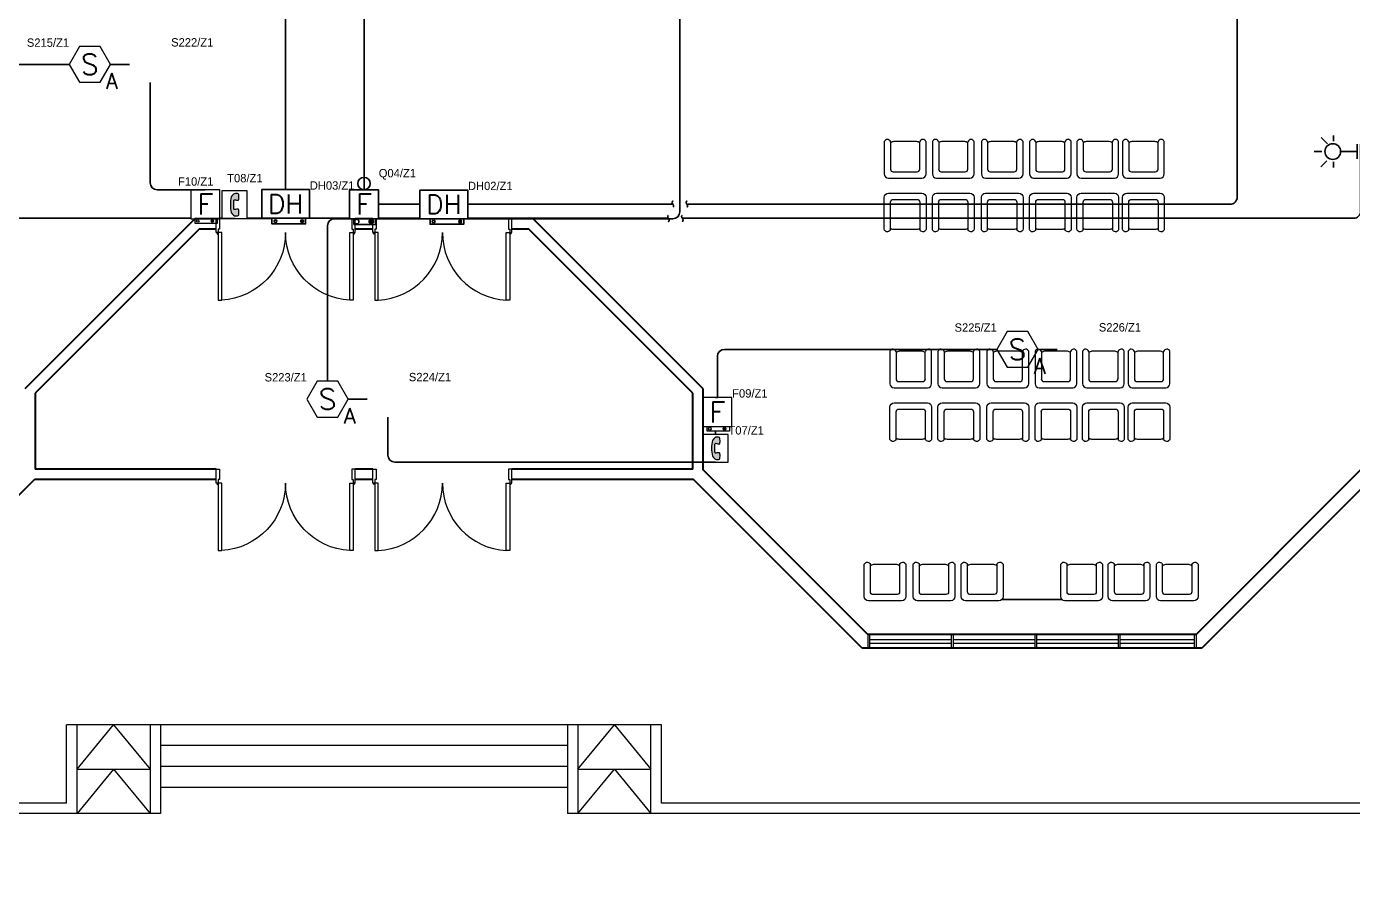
# Model space of a CAD drawing. Extents: x -59 to 582, y -1177 to 100.
# Drawn here: x 208.56 to 227.62, y -689.45 to -677.02 of the extents above; entities that cross this region are included whole.
import ezdxf
from ezdxf.enums import TextEntityAlignment as Align

# ---------------------------------------------------------------- set-up
doc = ezdxf.new("R2010")
doc.units = 0
doc.header["$LTSCALE"] = 0.15
doc.linetypes.add('HIDDEN', pattern=[0.375, 0.25, -0.125])
doc.layers.get('0').update_dxf_attribs({"color": 252})
for name, color, linetype in [('0 ARCH', 252, 'Continuous'), ('0 fire alarm', 252, 'Continuous'), ('0 sockets', 252, 'Continuous'), ('AUTOINCR', 7, 'Continuous'), ('C1', 252, 'Continuous'), ('FIRE_LOOP', 7, 'Continuous'), ('WIRING', 4, 'Continuous')]:
    doc.layers.add(name, color=color, linetype=linetype)
for name, color, linetype, lineweight in [('anal', 252, 'Continuous', 20), ('DOOR', 252, 'Continuous', 20), ('FUR', 252, 'Continuous', 9), ('T-FIRE-B', 4, 'Continuous', 0), ('T-TEXT', 2, 'Continuous', 0), ('wall', 252, 'Continuous', 30)]:
    doc.layers.add(name, color=color, linetype=linetype, lineweight=lineweight)
doc.styles.add('ROMAND', font='ROMAND.SHX')
doc.styles.add('ROMANS', font='ROMANS.shx', dxfattribs={"width": 0.8})
doc.styles.add('TEXT-NFP', font='simplex.shx')
pattern_1 = [(0, (0, 0), (0, 6.985), [5.08, -1.905]), (90, (0, 0), (-6.985, 4e-16), [5.08, -1.905])]

# ---------------------------------------------------------------- blocks, each defined once
blk = doc.blocks.new('WQ')
h = blk.add_hatch(color=6)
h.dxf.hatch_style = 1
h.paths.add_polyline_path([(-126.091, 5), (-126.091, -169.521), (126.091, -169.521), (126.091, 5)])
h.paths.add_polyline_path([(121.091, 0), (121.091, -164.521), (-121.091, -164.521), (-121.091, 0)], flags=16)
at = {"layer": '0 sockets', "color": 3, "style": 'ROMAND'}
blk.add_attdef('ACCESS_CONTROL', (-48.663, 7.622), '', height=7.973, dxfattribs=at)
blk = doc.blocks.new('D200')
at = {"layer": 'DOOR'}
for points in [[(0.03, 0.2), (0.03, 1.17), (0.08, 1.17), (0.08, 0.2)], [(1.97, 0.2), (1.97, 1.17), (1.92, 1.17), (1.92, 0.2)], [(0.03, 0.2), (0, 0.2), (0, 0), (0.05, 0), (0.05, 0.15), (0.03, 0.15)], [(1.97, 0.2), (2, 0.2), (2, 0), (1.95, 0), (1.95, 0.15), (1.97, 0.15)]]:
    blk.add_lwpolyline(points, close=True, dxfattribs=at)
for centre in [(0.02, 0.21), (1.98, 0.21)]:
    blk.add_circle(centre, 0.01, dxfattribs=at)
for centre, start, end in [((0.027, 0.2), 0, 87.0492), ((1.97, 0.2), 92.9508, 180)]:
    blk.add_arc(centre, 0.971, start, end, dxfattribs=at)
blk = doc.blocks.new('ARCH')
at = {"layer": 'anal'}
for p, q in [((39.041, 329.5), (39.041, 329.3)), ((39.066, 329.5), (39.066, 329.3)), ((39.066, 329.425), (40.237, 329.425)), ((39.066, 329.425), (40.237, 329.425)), ((39.066, 329.375), (40.237, 329.375)), ((39.066, 329.375), (40.237, 329.375)), ((40.241, 329.5), (40.241, 329.3)), ((40.266, 329.5), (40.266, 329.3)), ((40.266, 329.425), (41.437, 329.425)), ((40.266, 329.425), (41.437, 329.425)), ((40.266, 329.375), (41.437, 329.375)), ((40.266, 329.375), (41.437, 329.375)), ((41.441, 329.5), (41.441, 329.3)), ((41.466, 329.5), (41.466, 329.3)), ((41.466, 329.425), (42.637, 329.425)), ((41.466, 329.425), (42.637, 329.425)), ((41.466, 329.375), (42.637, 329.375)), ((41.466, 329.375), (42.637, 329.375)), ((42.641, 329.5), (42.641, 329.3)), ((42.666, 329.5), (42.666, 329.3)), ((42.666, 329.425), (43.734, 329.425)), ((42.666, 329.375), (43.734, 329.375)), ((43.734, 329.5), (43.734, 329.3)), ((43.759, 329.5), (43.759, 329.3)), ((36.075, 328.2), (27.525, 328.2)), ((27.525, 327.075), (27.525, 328.2)), ((27.675, 327.562), (28.2, 328.2)), ((27.675, 326.925), (27.675, 328.2)), ((28.2, 328.2), (28.725, 327.562)), ((28.725, 328.2), (28.725, 326.925)), ((28.875, 328.2), (28.875, 326.925)), ((34.725, 328.2), (34.725, 326.925)), ((34.875, 327.562), (35.4, 328.2)), ((34.875, 328.2), (34.875, 326.925)), ((35.4, 328.2), (35.925, 327.562)), ((35.925, 326.925), (35.925, 328.2)), ((36.075, 327.075), (36.075, 328.2)), ((34.725, 327.9), (28.875, 327.9)), ((27.675, 327.562), (28.725, 327.562)), ((28.2, 327.562), (27.675, 326.925)), ((28.2, 327.562), (28.725, 326.925)), ((34.725, 327.6), (28.875, 327.6)), ((34.875, 326.925), (35.4, 327.562)), ((34.875, 327.562), (35.925, 327.562)), ((35.4, 327.562), (35.925, 326.925)), ((34.725, 327.3), (28.875, 327.3)), ((27.525, 327.075), (5.475, 327.075)), ((58.125, 327.075), (36.075, 327.075)), ((28.875, 326.925), (5.325, 326.925)), ((28.725, 326.925), (27.675, 326.925)), ((28.875, 326.925), (28.725, 326.925)), ((58.275, 326.925), (34.725, 326.925)), ((34.875, 326.925), (34.725, 326.925)), ((35.925, 326.925), (34.875, 326.925))]:
    blk.add_line(p, q, dxfattribs=at)
at = {"layer": 'C1'}
blk.add_line((41.833, 330), (40.967, 330), dxfattribs=at)
at = {"layer": 'FUR'}
for p, q in [((39.278, 336.584), (39.278, 336.119)), ((39.368, 336.582), (39.368, 336.187)), ((39.743, 336.584), (39.413, 336.584)), ((39.788, 336.187), (39.788, 336.582)), ((39.878, 336.119), (39.878, 336.584)), ((39.97, 336.584), (39.97, 336.119)), ((40.06, 336.582), (40.06, 336.187)), ((40.435, 336.584), (40.105, 336.584)), ((40.48, 336.187), (40.48, 336.582)), ((40.57, 336.119), (40.57, 336.584)), ((40.674, 336.584), (40.674, 336.119)), ((40.764, 336.582), (40.764, 336.187)), ((41.139, 336.584), (40.809, 336.584)), ((41.184, 336.187), (41.184, 336.582)), ((41.274, 336.119), (41.274, 336.584)), ((41.365, 336.584), (41.365, 336.119)), ((41.455, 336.582), (41.455, 336.187)), ((41.83, 336.584), (41.5, 336.584)), ((41.875, 336.187), (41.875, 336.582)), ((41.965, 336.119), (41.965, 336.584)), ((42.047, 336.584), (42.047, 336.119)), ((42.137, 336.582), (42.137, 336.187)), ((42.512, 336.584), (42.182, 336.584)), ((42.557, 336.187), (42.557, 336.582)), ((42.647, 336.119), (42.647, 336.584)), ((42.703, 336.584), (42.703, 336.119)), ((42.793, 336.582), (42.793, 336.187)), ((43.168, 336.584), (42.838, 336.584)), ((43.213, 336.187), (43.213, 336.582)), ((43.303, 336.119), (43.303, 336.584)), ((39.338, 336.059), (39.818, 336.059)), ((39.405, 336.149), (39.75, 336.149)), ((40.03, 336.059), (40.51, 336.059)), ((40.097, 336.149), (40.442, 336.149)), ((40.734, 336.059), (41.214, 336.059)), ((40.801, 336.149), (41.146, 336.149)), ((41.425, 336.059), (41.905, 336.059)), ((41.493, 336.149), (41.838, 336.149)), ((42.107, 336.059), (42.587, 336.059)), ((42.174, 336.149), (42.519, 336.149)), ((42.763, 336.059), (43.243, 336.059)), ((42.83, 336.149), (43.175, 336.149)), ((39.338, 335.843), (39.818, 335.843)), ((40.03, 335.843), (40.51, 335.843)), ((40.734, 335.843), (41.214, 335.843)), ((41.425, 335.843), (41.905, 335.843)), ((42.107, 335.843), (42.587, 335.843)), ((42.763, 335.843), (43.243, 335.843)), ((39.278, 335.318), (39.278, 335.783)), ((39.368, 335.32), (39.368, 335.715)), ((39.405, 335.753), (39.75, 335.753)), ((39.788, 335.715), (39.788, 335.32)), ((39.878, 335.783), (39.878, 335.318)), ((39.97, 335.318), (39.97, 335.783)), ((40.06, 335.32), (40.06, 335.715)), ((40.097, 335.753), (40.442, 335.753)), ((40.48, 335.715), (40.48, 335.32)), ((40.57, 335.783), (40.57, 335.318)), ((40.674, 335.318), (40.674, 335.783)), ((40.764, 335.32), (40.764, 335.715)), ((40.801, 335.753), (41.146, 335.753)), ((41.184, 335.715), (41.184, 335.32)), ((41.274, 335.783), (41.274, 335.318)), ((41.365, 335.318), (41.365, 335.783)), ((41.455, 335.32), (41.455, 335.715)), ((41.493, 335.753), (41.838, 335.753)), ((41.875, 335.715), (41.875, 335.32)), ((41.965, 335.783), (41.965, 335.318)), ((42.047, 335.318), (42.047, 335.783)), ((42.137, 335.32), (42.137, 335.715)), ((42.174, 335.753), (42.519, 335.753)), ((42.557, 335.715), (42.557, 335.32)), ((42.647, 335.783), (42.647, 335.318)), ((42.703, 335.318), (42.703, 335.783)), ((42.793, 335.32), (42.793, 335.715)), ((42.83, 335.753), (43.175, 335.753)), ((43.213, 335.715), (43.213, 335.32)), ((43.303, 335.783), (43.303, 335.318)), ((39.743, 335.318), (39.413, 335.318)), ((40.435, 335.318), (40.105, 335.318)), ((41.139, 335.318), (40.809, 335.318)), ((41.83, 335.318), (41.5, 335.318)), ((42.512, 335.318), (42.182, 335.318)), ((43.168, 335.318), (42.838, 335.318)), ((39.358, 333.569), (39.358, 333.104)), ((39.448, 333.567), (39.448, 333.172)), ((39.823, 333.569), (39.493, 333.569)), ((39.868, 333.172), (39.868, 333.567)), ((39.958, 333.104), (39.958, 333.569)), ((40.05, 333.569), (40.05, 333.104)), ((40.14, 333.567), (40.14, 333.172)), ((40.515, 333.569), (40.185, 333.569)), ((40.56, 333.172), (40.56, 333.567)), ((40.65, 333.104), (40.65, 333.569)), ((40.754, 333.569), (40.754, 333.104)), ((40.844, 333.567), (40.844, 333.172)), ((41.219, 333.569), (40.889, 333.569)), ((41.264, 333.172), (41.264, 333.567)), ((41.354, 333.104), (41.354, 333.569)), ((41.446, 333.569), (41.446, 333.104)), ((41.536, 333.567), (41.536, 333.172)), ((41.911, 333.569), (41.581, 333.569)), ((41.956, 333.172), (41.956, 333.567)), ((42.046, 333.104), (42.046, 333.569)), ((42.128, 333.569), (42.128, 333.104)), ((42.218, 333.567), (42.218, 333.172)), ((42.593, 333.569), (42.263, 333.569)), ((42.638, 333.172), (42.638, 333.567)), ((42.728, 333.104), (42.728, 333.569)), ((42.783, 333.569), (42.783, 333.104)), ((42.873, 333.567), (42.873, 333.172)), ((43.248, 333.569), (42.918, 333.569)), ((43.293, 333.172), (43.293, 333.567)), ((43.383, 333.104), (43.383, 333.569)), ((39.418, 333.044), (39.898, 333.044)), ((39.486, 333.134), (39.831, 333.134)), ((40.11, 333.044), (40.59, 333.044)), ((40.178, 333.134), (40.523, 333.134)), ((40.814, 333.044), (41.294, 333.044)), ((40.882, 333.134), (41.227, 333.134)), ((41.506, 333.044), (41.986, 333.044)), ((41.573, 333.134), (41.918, 333.134)), ((42.188, 333.044), (42.668, 333.044)), ((42.255, 333.134), (42.6, 333.134)), ((42.843, 333.044), (43.323, 333.044)), ((42.911, 333.134), (43.256, 333.134)), ((39.358, 332.303), (39.358, 332.768)), ((39.418, 332.828), (39.898, 332.828)), ((39.958, 332.768), (39.958, 332.303)), ((40.05, 332.303), (40.05, 332.768)), ((40.11, 332.828), (40.59, 332.828)), ((40.65, 332.768), (40.65, 332.303)), ((40.754, 332.303), (40.754, 332.768)), ((40.814, 332.828), (41.294, 332.828)), ((41.354, 332.768), (41.354, 332.303)), ((41.446, 332.303), (41.446, 332.768)), ((41.506, 332.828), (41.986, 332.828)), ((42.046, 332.768), (42.046, 332.303)), ((42.128, 332.303), (42.128, 332.768)), ((42.188, 332.828), (42.668, 332.828)), ((42.728, 332.768), (42.728, 332.303)), ((42.783, 332.303), (42.783, 332.768)), ((42.843, 332.828), (43.323, 332.828)), ((43.383, 332.768), (43.383, 332.303)), ((39.448, 332.305), (39.448, 332.701)), ((39.486, 332.738), (39.831, 332.738)), ((39.868, 332.701), (39.868, 332.305)), ((40.14, 332.305), (40.14, 332.701)), ((40.178, 332.738), (40.523, 332.738)), ((40.56, 332.701), (40.56, 332.305)), ((40.844, 332.305), (40.844, 332.701)), ((40.882, 332.738), (41.227, 332.738)), ((41.264, 332.701), (41.264, 332.305)), ((41.536, 332.305), (41.536, 332.701)), ((41.573, 332.738), (41.918, 332.738)), ((41.956, 332.701), (41.956, 332.305)), ((42.218, 332.305), (42.218, 332.701)), ((42.255, 332.738), (42.6, 332.738)), ((42.638, 332.701), (42.638, 332.305)), ((42.873, 332.305), (42.873, 332.701)), ((42.911, 332.738), (43.256, 332.738)), ((43.293, 332.701), (43.293, 332.305)), ((39.823, 332.303), (39.493, 332.303)), ((40.515, 332.303), (40.185, 332.303)), ((41.219, 332.303), (40.889, 332.303)), ((41.911, 332.303), (41.581, 332.303)), ((42.593, 332.303), (42.263, 332.303)), ((43.248, 332.303), (42.918, 332.303)), ((38.989, 330.042), (38.989, 330.507)), ((39.079, 330.11), (39.079, 330.505)), ((39.124, 330.507), (39.454, 330.507)), ((39.499, 330.505), (39.499, 330.11)), ((39.589, 330.507), (39.589, 330.042)), ((39.693, 330.042), (39.693, 330.507)), ((39.783, 330.11), (39.783, 330.505)), ((39.828, 330.507), (40.158, 330.507)), ((40.203, 330.505), (40.203, 330.11)), ((40.293, 330.507), (40.293, 330.042)), ((40.385, 330.042), (40.385, 330.507)), ((40.475, 330.11), (40.475, 330.505)), ((40.52, 330.507), (40.85, 330.507)), ((40.895, 330.505), (40.895, 330.11)), ((40.985, 330.507), (40.985, 330.042)), ((41.815, 330.042), (41.815, 330.507)), ((41.905, 330.11), (41.905, 330.505)), ((41.95, 330.507), (42.28, 330.507)), ((42.325, 330.505), (42.325, 330.11)), ((42.415, 330.507), (42.415, 330.042)), ((42.497, 330.042), (42.497, 330.507)), ((42.587, 330.11), (42.587, 330.505)), ((42.632, 330.507), (42.962, 330.507)), ((43.007, 330.505), (43.007, 330.11)), ((43.097, 330.507), (43.097, 330.042)), ((43.189, 330.042), (43.189, 330.507)), ((43.279, 330.11), (43.279, 330.505)), ((43.324, 330.507), (43.654, 330.507)), ((43.699, 330.505), (43.699, 330.11)), ((43.789, 330.507), (43.789, 330.042)), ((39.529, 329.982), (39.049, 329.982)), ((39.461, 330.072), (39.116, 330.072)), ((40.233, 329.982), (39.753, 329.982)), ((40.165, 330.072), (39.82, 330.072)), ((40.925, 329.982), (40.445, 329.982)), ((40.857, 330.072), (40.512, 330.072)), ((42.355, 329.982), (41.875, 329.982)), ((42.288, 330.072), (41.943, 330.072)), ((43.037, 329.982), (42.557, 329.982)), ((42.97, 330.072), (42.625, 330.072)), ((43.729, 329.982), (43.249, 329.982)), ((43.661, 330.072), (43.316, 330.072))]:
    blk.add_line(p, q, dxfattribs=at)
for centre, major_axis, start_param, end_param in [((39.322, 336.567), (-0.0339, 0.0339), 4.256093, 6.69338), ((39.413, 336.524), (-0.0424, 0.0424), -0.785398, 0.062664), ((39.743, 336.524), (0.0424, 0.0424), 6.220521, 7.068583), ((39.833, 336.567), (0.0339, 0.0339), 5.87299, 8.310278), ((40.014, 336.567), (-0.0339, 0.0339), 4.256093, 6.69338), ((40.105, 336.524), (-0.0424, 0.0424), -0.785398, 0.062664), ((40.435, 336.524), (0.0424, 0.0424), 6.220521, 7.068583), ((40.525, 336.567), (0.0339, 0.0339), 5.87299, 8.310278), ((40.718, 336.567), (-0.0339, 0.0339), 4.256093, 6.69338), ((40.809, 336.524), (-0.0424, 0.0424), -0.785398, 0.062664), ((41.139, 336.524), (0.0424, 0.0424), 6.220521, 7.068583), ((41.229, 336.567), (0.0339, 0.0339), 5.87299, 8.310278), ((41.41, 336.567), (-0.0339, 0.0339), 4.256093, 6.69338), ((41.5, 336.524), (-0.0424, 0.0424), -0.785398, 0.062664), ((41.83, 336.524), (0.0424, 0.0424), 6.220521, 7.068583), ((41.921, 336.567), (0.0339, 0.0339), 5.87299, 8.310278), ((42.092, 336.567), (-0.0339, 0.0339), 4.256093, 6.69338), ((42.182, 336.524), (-0.0424, 0.0424), -0.785398, 0.062664), ((42.512, 336.524), (0.0424, 0.0424), 6.220521, 7.068583), ((42.602, 336.567), (0.0339, 0.0339), 5.87299, 8.310278), ((42.747, 336.567), (-0.0339, 0.0339), 4.256093, 6.69338), ((42.838, 336.524), (-0.0424, 0.0424), -0.785398, 0.062664), ((43.168, 336.524), (0.0424, 0.0424), 6.220521, 7.068583), ((43.258, 336.567), (0.0339, 0.0339), 5.87299, 8.310278), ((39.338, 336.119), (-0.0424, 0.0424), 0.785398, 2.356194), ((39.405, 336.187), (0.0265, 0.0265), 2.356194, 3.926991), ((39.75, 336.187), (0.0265, 0.0265), 3.926991, 5.497787), ((39.818, 336.119), (0.0424, 0.0424), 3.926991, 5.497787), ((40.03, 336.119), (-0.0424, 0.0424), 0.785398, 2.356194), ((40.097, 336.187), (0.0265, 0.0265), 2.356194, 3.926991), ((40.442, 336.187), (0.0265, 0.0265), 3.926991, 5.497787), ((40.51, 336.119), (0.0424, 0.0424), 3.926991, 5.497787), ((40.734, 336.119), (-0.0424, 0.0424), 0.785398, 2.356194), ((40.801, 336.187), (0.0265, 0.0265), 2.356194, 3.926991), ((41.146, 336.187), (0.0265, 0.0265), 3.926991, 5.497787), ((41.214, 336.119), (0.0424, 0.0424), 3.926991, 5.497787), ((41.425, 336.119), (-0.0424, 0.0424), 0.785398, 2.356194), ((41.493, 336.187), (0.0265, 0.0265), 2.356194, 3.926991), ((41.838, 336.187), (0.0265, 0.0265), 3.926991, 5.497787), ((41.905, 336.119), (0.0424, 0.0424), 3.926991, 5.497787), ((42.107, 336.119), (-0.0424, 0.0424), 0.785398, 2.356194), ((42.174, 336.187), (0.0265, 0.0265), 2.356194, 3.926991), ((42.519, 336.187), (0.0265, 0.0265), 3.926991, 5.497787), ((42.587, 336.119), (0.0424, 0.0424), 3.926991, 5.497787), ((42.763, 336.119), (-0.0424, 0.0424), 0.785398, 2.356194), ((42.83, 336.187), (0.0265, 0.0265), 2.356194, 3.926991), ((43.175, 336.187), (0.0265, 0.0265), 3.926991, 5.497787), ((43.243, 336.119), (0.0424, 0.0424), 3.926991, 5.497787), ((39.403, 333.552), (-0.0339, 0.0339), 4.256093, 6.69338), ((39.493, 333.509), (-0.0424, 0.0424), -0.785398, 0.062664), ((39.823, 333.509), (0.0424, 0.0424), 6.220521, 7.068583), ((39.914, 333.552), (0.0339, 0.0339), 5.87299, 8.310278), ((40.095, 333.552), (-0.0339, 0.0339), 4.256093, 6.69338), ((40.185, 333.509), (-0.0424, 0.0424), -0.785398, 0.062664), ((40.515, 333.509), (0.0424, 0.0424), 6.220521, 7.068583), ((40.606, 333.552), (0.0339, 0.0339), 5.87299, 8.310278), ((40.799, 333.552), (-0.0339, 0.0339), 4.256093, 6.69338), ((40.889, 333.509), (-0.0424, 0.0424), -0.785398, 0.062664), ((41.219, 333.509), (0.0424, 0.0424), 6.220521, 7.068583), ((41.309, 333.552), (0.0339, 0.0339), 5.87299, 8.310278), ((41.491, 333.552), (-0.0339, 0.0339), 4.256093, 6.69338), ((41.581, 333.509), (-0.0424, 0.0424), -0.785398, 0.062664), ((41.911, 333.509), (0.0424, 0.0424), 6.220521, 7.068583), ((42.001, 333.552), (0.0339, 0.0339), 5.87299, 8.310278), ((42.172, 333.552), (-0.0339, 0.0339), 4.256093, 6.69338), ((42.263, 333.509), (-0.0424, 0.0424), -0.785398, 0.062664), ((42.593, 333.509), (0.0424, 0.0424), 6.220521, 7.068583), ((42.683, 333.552), (0.0339, 0.0339), 5.87299, 8.310278), ((42.828, 333.552), (-0.0339, 0.0339), 4.256093, 6.69338), ((42.918, 333.509), (-0.0424, 0.0424), -0.785398, 0.062664), ((43.248, 333.509), (0.0424, 0.0424), 6.220521, 7.068583), ((43.339, 333.552), (0.0339, 0.0339), 5.87299, 8.310278), ((39.486, 333.172), (0.0265, 0.0265), 2.356194, 3.926991), ((39.831, 333.172), (0.0265, 0.0265), 3.926991, 5.497787), ((40.178, 333.172), (0.0265, 0.0265), 2.356194, 3.926991), ((40.523, 333.172), (0.0265, 0.0265), 3.926991, 5.497787), ((40.882, 333.172), (0.0265, 0.0265), 2.356194, 3.926991), ((41.227, 333.172), (0.0265, 0.0265), 3.926991, 5.497787), ((41.573, 333.172), (0.0265, 0.0265), 2.356194, 3.926991), ((41.918, 333.172), (0.0265, 0.0265), 3.926991, 5.497787), ((42.255, 333.172), (0.0265, 0.0265), 2.356194, 3.926991), ((42.6, 333.172), (0.0265, 0.0265), 3.926991, 5.497787), ((42.911, 333.172), (0.0265, 0.0265), 2.356194, 3.926991), ((43.256, 333.172), (0.0265, 0.0265), 3.926991, 5.497787), ((39.418, 333.104), (-0.0424, 0.0424), 0.785398, 2.356194), ((39.898, 333.104), (0.0424, 0.0424), 3.926991, 5.497787), ((40.11, 333.104), (-0.0424, 0.0424), 0.785398, 2.356194), ((40.59, 333.104), (0.0424, 0.0424), 3.926991, 5.497787), ((40.814, 333.104), (-0.0424, 0.0424), 0.785398, 2.356194), ((41.294, 333.104), (0.0424, 0.0424), 3.926991, 5.497787), ((41.506, 333.104), (-0.0424, 0.0424), 0.785398, 2.356194), ((41.986, 333.104), (0.0424, 0.0424), 3.926991, 5.497787), ((42.188, 333.104), (-0.0424, 0.0424), 0.785398, 2.356194), ((42.668, 333.104), (0.0424, 0.0424), 3.926991, 5.497787), ((42.843, 333.104), (-0.0424, 0.0424), 0.785398, 2.356194), ((43.323, 333.104), (0.0424, 0.0424), 3.926991, 5.497787)]:
    blk.add_ellipse(centre, major_axis=major_axis, ratio=1, start_param=start_param, end_param=end_param, dxfattribs=at)
at = {"layer": 'FUR', "extrusion": (0, 0, -1)}
for centre, major_axis, start_param, end_param in [((39.338, 335.783), (0.0424, 0.0424), 3.926991, 5.497787), ((39.818, 335.783), (-0.0424, 0.0424), 0.785398, 2.356194), ((40.03, 335.783), (0.0424, 0.0424), 3.926991, 5.497787), ((40.51, 335.783), (-0.0424, 0.0424), 0.785398, 2.356194), ((40.734, 335.783), (0.0424, 0.0424), 3.926991, 5.497787), ((41.214, 335.783), (-0.0424, 0.0424), 0.785398, 2.356194), ((41.425, 335.783), (0.0424, 0.0424), 3.926991, 5.497787), ((41.905, 335.783), (-0.0424, 0.0424), 0.785398, 2.356194), ((42.107, 335.783), (0.0424, 0.0424), 3.926991, 5.497787), ((42.587, 335.783), (-0.0424, 0.0424), 0.785398, 2.356194), ((42.763, 335.783), (0.0424, 0.0424), 3.926991, 5.497787), ((43.243, 335.783), (-0.0424, 0.0424), 0.785398, 2.356194), ((39.405, 335.715), (0.0265, 0.0265), 3.926991, 5.497787), ((39.75, 335.715), (0.0265, 0.0265), -0.785398, 0.785398), ((40.097, 335.715), (0.0265, 0.0265), 3.926991, 5.497787), ((40.442, 335.715), (0.0265, 0.0265), -0.785398, 0.785398), ((40.801, 335.715), (0.0265, 0.0265), 3.926991, 5.497787), ((41.146, 335.715), (0.0265, 0.0265), -0.785398, 0.785398), ((41.493, 335.715), (0.0265, 0.0265), 3.926991, 5.497787), ((41.838, 335.715), (0.0265, 0.0265), -0.785398, 0.785398), ((42.174, 335.715), (0.0265, 0.0265), 3.926991, 5.497787), ((42.519, 335.715), (0.0265, 0.0265), -0.785398, 0.785398), ((42.83, 335.715), (0.0265, 0.0265), 3.926991, 5.497787), ((43.175, 335.715), (0.0265, 0.0265), -0.785398, 0.785398), ((39.322, 335.335), (0.0339, 0.0339), 1.1145, 3.551788), ((39.413, 335.378), (0.0424, 0.0424), 2.356194, 3.204257), ((39.743, 335.378), (-0.0424, 0.0424), 3.078929, 3.926991), ((39.833, 335.335), (-0.0339, 0.0339), 2.731397, 5.168685), ((40.014, 335.335), (0.0339, 0.0339), 1.1145, 3.551788), ((40.105, 335.378), (0.0424, 0.0424), 2.356194, 3.204257), ((40.435, 335.378), (-0.0424, 0.0424), 3.078929, 3.926991), ((40.525, 335.335), (-0.0339, 0.0339), 2.731397, 5.168685), ((40.718, 335.335), (0.0339, 0.0339), 1.1145, 3.551788), ((40.809, 335.378), (0.0424, 0.0424), 2.356194, 3.204257), ((41.139, 335.378), (-0.0424, 0.0424), 3.078929, 3.926991), ((41.229, 335.335), (-0.0339, 0.0339), 2.731397, 5.168685), ((41.41, 335.335), (0.0339, 0.0339), 1.1145, 3.551788), ((41.5, 335.378), (0.0424, 0.0424), 2.356194, 3.204257), ((41.83, 335.378), (-0.0424, 0.0424), 3.078929, 3.926991), ((41.921, 335.335), (-0.0339, 0.0339), 2.731397, 5.168685), ((42.092, 335.335), (0.0339, 0.0339), 1.1145, 3.551788), ((42.182, 335.378), (0.0424, 0.0424), 2.356194, 3.204257), ((42.512, 335.378), (-0.0424, 0.0424), 3.078929, 3.926991), ((42.602, 335.335), (-0.0339, 0.0339), 2.731397, 5.168685), ((42.747, 335.335), (0.0339, 0.0339), 1.1145, 3.551788), ((42.838, 335.378), (0.0424, 0.0424), 2.356194, 3.204257), ((43.168, 335.378), (-0.0424, 0.0424), 3.078929, 3.926991), ((43.258, 335.335), (-0.0339, 0.0339), 2.731397, 5.168685), ((39.418, 332.768), (0.0424, 0.0424), 3.926991, 5.497787), ((39.898, 332.768), (-0.0424, 0.0424), 0.785398, 2.356194), ((40.11, 332.768), (0.0424, 0.0424), 3.926991, 5.497787), ((40.59, 332.768), (-0.0424, 0.0424), 0.785398, 2.356194), ((40.814, 332.768), (0.0424, 0.0424), 3.926991, 5.497787), ((41.294, 332.768), (-0.0424, 0.0424), 0.785398, 2.356194), ((41.506, 332.768), (0.0424, 0.0424), 3.926991, 5.497787), ((41.986, 332.768), (-0.0424, 0.0424), 0.785398, 2.356194), ((42.188, 332.768), (0.0424, 0.0424), 3.926991, 5.497787), ((42.668, 332.768), (-0.0424, 0.0424), 0.785398, 2.356194), ((42.843, 332.768), (0.0424, 0.0424), 3.926991, 5.497787), ((43.323, 332.768), (-0.0424, 0.0424), 0.785398, 2.356194), ((39.486, 332.701), (0.0265, 0.0265), 3.926991, 5.497787), ((39.831, 332.701), (0.0265, 0.0265), -0.785398, 0.785398), ((40.178, 332.701), (0.0265, 0.0265), 3.926991, 5.497787), ((40.523, 332.701), (0.0265, 0.0265), -0.785398, 0.785398), ((40.882, 332.701), (0.0265, 0.0265), 3.926991, 5.497787), ((41.227, 332.701), (0.0265, 0.0265), -0.785398, 0.785398), ((41.573, 332.701), (0.0265, 0.0265), 3.926991, 5.497787), ((41.918, 332.701), (0.0265, 0.0265), -0.785398, 0.785398), ((42.255, 332.701), (0.0265, 0.0265), 3.926991, 5.497787), ((42.6, 332.701), (0.0265, 0.0265), -0.785398, 0.785398), ((42.911, 332.701), (0.0265, 0.0265), 3.926991, 5.497787), ((43.256, 332.701), (0.0265, 0.0265), -0.785398, 0.785398), ((39.403, 332.321), (0.0339, 0.0339), 1.1145, 3.551788), ((39.493, 332.363), (0.0424, 0.0424), 2.356194, 3.204257), ((39.823, 332.363), (-0.0424, 0.0424), 3.078929, 3.926991), ((39.914, 332.321), (-0.0339, 0.0339), 2.731397, 5.168685), ((40.095, 332.321), (0.0339, 0.0339), 1.1145, 3.551788), ((40.185, 332.363), (0.0424, 0.0424), 2.356194, 3.204257), ((40.515, 332.363), (-0.0424, 0.0424), 3.078929, 3.926991), ((40.606, 332.321), (-0.0339, 0.0339), 2.731397, 5.168685), ((40.799, 332.321), (0.0339, 0.0339), 1.1145, 3.551788), ((40.889, 332.363), (0.0424, 0.0424), 2.356194, 3.204257), ((41.219, 332.363), (-0.0424, 0.0424), 3.078929, 3.926991), ((41.309, 332.321), (-0.0339, 0.0339), 2.731397, 5.168685), ((41.491, 332.321), (0.0339, 0.0339), 1.1145, 3.551788), ((41.581, 332.363), (0.0424, 0.0424), 2.356194, 3.204257), ((41.911, 332.363), (-0.0424, 0.0424), 3.078929, 3.926991), ((42.001, 332.321), (-0.0339, 0.0339), 2.731397, 5.168685), ((42.172, 332.321), (0.0339, 0.0339), 1.1145, 3.551788), ((42.263, 332.363), (0.0424, 0.0424), 2.356194, 3.204257), ((42.593, 332.363), (-0.0424, 0.0424), 3.078929, 3.926991), ((42.683, 332.321), (-0.0339, 0.0339), 2.731397, 5.168685), ((42.828, 332.321), (0.0339, 0.0339), 1.1145, 3.551788), ((42.918, 332.363), (0.0424, 0.0424), 2.356194, 3.204257), ((43.248, 332.363), (-0.0424, 0.0424), 3.078929, 3.926991), ((43.339, 332.321), (-0.0339, 0.0339), 2.731397, 5.168685), ((39.034, 330.49), (-0.0339, 0.0339), 5.87299, 8.310278), ((39.124, 330.447), (-0.0424, 0.0424), 6.220521, 7.068583), ((39.454, 330.447), (0.0424, 0.0424), -0.785398, 0.062664), ((39.544, 330.49), (0.0339, 0.0339), 4.256093, 6.69338), ((39.737, 330.49), (-0.0339, 0.0339), 5.87299, 8.310278), ((39.828, 330.447), (-0.0424, 0.0424), 6.220521, 7.068583), ((40.158, 330.447), (0.0424, 0.0424), -0.785398, 0.062664), ((40.248, 330.49), (0.0339, 0.0339), 4.256093, 6.69338), ((40.429, 330.49), (-0.0339, 0.0339), 5.87299, 8.310278), ((40.52, 330.447), (-0.0424, 0.0424), 6.220521, 7.068583), ((40.85, 330.447), (0.0424, 0.0424), -0.785398, 0.062664), ((40.94, 330.49), (0.0339, 0.0339), 4.256093, 6.69338), ((41.86, 330.49), (-0.0339, 0.0339), 5.87299, 8.310278), ((41.95, 330.447), (-0.0424, 0.0424), 6.220521, 7.068583), ((42.28, 330.447), (0.0424, 0.0424), -0.785398, 0.062664), ((42.371, 330.49), (0.0339, 0.0339), 4.256093, 6.69338), ((42.542, 330.49), (-0.0339, 0.0339), 5.87299, 8.310278), ((42.632, 330.447), (-0.0424, 0.0424), 6.220521, 7.068583), ((42.962, 330.447), (0.0424, 0.0424), -0.785398, 0.062664), ((43.052, 330.49), (0.0339, 0.0339), 4.256093, 6.69338), ((43.234, 330.49), (-0.0339, 0.0339), 5.87299, 8.310278), ((43.324, 330.447), (-0.0424, 0.0424), 6.220521, 7.068583), ((43.654, 330.447), (0.0424, 0.0424), -0.785398, 0.062664), ((43.744, 330.49), (0.0339, 0.0339), 4.256093, 6.69338), ((39.116, 330.11), (0.0265, 0.0265), 2.356194, 3.926991), ((39.461, 330.11), (0.0265, 0.0265), 0.785398, 2.356194), ((39.82, 330.11), (0.0265, 0.0265), 2.356194, 3.926991), ((40.165, 330.11), (0.0265, 0.0265), 0.785398, 2.356194), ((40.512, 330.11), (0.0265, 0.0265), 2.356194, 3.926991), ((40.857, 330.11), (0.0265, 0.0265), 0.785398, 2.356194), ((41.943, 330.11), (0.0265, 0.0265), 2.356194, 3.926991), ((42.288, 330.11), (0.0265, 0.0265), 0.785398, 2.356194), ((42.625, 330.11), (0.0265, 0.0265), 2.356194, 3.926991), ((42.97, 330.11), (0.0265, 0.0265), 0.785398, 2.356194), ((43.316, 330.11), (0.0265, 0.0265), 2.356194, 3.926991), ((43.661, 330.11), (0.0265, 0.0265), 0.785398, 2.356194), ((39.049, 330.042), (-0.0424, 0.0424), 3.926991, 5.497787), ((39.529, 330.042), (0.0424, 0.0424), 0.785398, 2.356194), ((39.753, 330.042), (-0.0424, 0.0424), 3.926991, 5.497787), ((40.233, 330.042), (0.0424, 0.0424), 0.785398, 2.356194), ((40.445, 330.042), (-0.0424, 0.0424), 3.926991, 5.497787), ((40.925, 330.042), (0.0424, 0.0424), 0.785398, 2.356194), ((41.875, 330.042), (-0.0424, 0.0424), 3.926991, 5.497787), ((42.355, 330.042), (0.0424, 0.0424), 0.785398, 2.356194), ((42.557, 330.042), (-0.0424, 0.0424), 3.926991, 5.497787), ((43.037, 330.042), (0.0424, 0.0424), 0.785398, 2.356194), ((43.249, 330.042), (-0.0424, 0.0424), 3.926991, 5.497787), ((43.729, 330.042), (0.0424, 0.0424), 0.785398, 2.356194)]:
    blk.add_ellipse(centre, major_axis=major_axis, ratio=1, start_param=start_param, end_param=end_param, dxfattribs=at)
at = {"layer": 'wall'}
for p, q in [((29.369, 335.475), (26.925, 333.031)), ((29.725, 335.475), (29.369, 335.475)), ((31.925, 335.475), (31.675, 335.475)), ((34.231, 335.475), (33.925, 335.475)), ((36.675, 333.031), (34.231, 335.475)), ((29.431, 335.325), (27.075, 332.969)), ((29.675, 335.325), (29.431, 335.325)), ((31.925, 335.325), (31.675, 335.325)), ((34.169, 335.325), (33.925, 335.325)), ((36.525, 332.969), (34.169, 335.325)), ((27.075, 332.969), (27.075, 331.875)), ((36.525, 331.875), (36.525, 332.969)), ((36.675, 331.866), (36.675, 333.031)), ((29.675, 331.875), (27.075, 331.875)), ((31.925, 331.875), (31.675, 331.875)), ((36.525, 331.875), (33.925, 331.875)), ((39.041, 329.5), (36.675, 331.866)), ((46.125, 331.866), (43.759, 329.5)), ((27.071, 331.729), (24.641, 329.3)), ((29.675, 331.725), (27.075, 331.725)), ((31.925, 331.725), (31.675, 331.725)), ((36.534, 331.725), (33.925, 331.725)), ((38.959, 329.3), (36.534, 331.725)), ((46, 331.741), (43.759, 329.5)), ((46.2, 331.659), (43.871, 329.329)), ((46, 331.459), (43.841, 329.3)), ((43.759, 329.5), (39.041, 329.5)), ((43.759, 329.5), (39.041, 329.5)), ((43.841, 329.3), (38.959, 329.3))]:
    blk.add_line(p, q, dxfattribs=at)
at = {"layer": 'DOOR', "xscale": -1, "rotation": 180}
for p in [(29.675, 335.475), (29.675, 331.875)]:
    blk.add_blockref('D200', p, dxfattribs=at)
at = {"layer": 'DOOR', "rotation": 180}
for p in [(33.925, 335.475), (33.925, 331.875)]:
    blk.add_blockref('D200', p, dxfattribs=at)
blk = doc.blocks.new('dressable smoke detectore above false ceiling')
blk.add_lwpolyline([(200, 0), (100, 173), (-100, 173), (-200, 0), (-100, -173), (100, -173)], close=True)
at = {"layer": 'T-TEXT', "style": 'ROMANS'}
blk.add_attdef('S', text='', height=200, dxfattribs=at).set_placement((0, 0, 0), align=Align.MIDDLE)
blk.add_attdef('A', text='', height=150, dxfattribs=at).set_placement((215, -161), align=Align.MIDDLE_CENTER)
blk = doc.blocks.new('*U257')
h = blk.add_hatch()
h.set_pattern_fill('ANGLE', color=3)
h.set_pattern_definition(pattern_1)
h.paths.add_polyline_path([(56, -302, 1), (81, -302, 1)])
blk.add_lwpolyline([(-140, -280), (140, -280), (140, 0), (-140, 0)], close=True)
at = {"color": 3}
blk.add_lwpolyline([(-99, -280), (116, -280), (116, -326), (-99, -326)], close=True, dxfattribs=at)
for centre in [(-73, -302), (68, -302)]:
    blk.add_circle(centre, 12.3, dxfattribs=at)
at = {"layer": 'T-TEXT', "style": 'TEXT-NFP'}
blk.add_attdef('F', text='', height=200, dxfattribs=at).set_placement((0, -140, 0), align=Align.MIDDLE)
blk = doc.blocks.new('*U258')
h = blk.add_hatch()
h.set_pattern_fill('ANGLE', color=3)
h.set_pattern_definition(pattern_1)
h.paths.add_polyline_path([(56, -302, 1), (81, -302, 1)])
blk.add_lwpolyline([(-140, -280), (140, -280), (140, 0), (-140, 0)], close=True)
at = {"color": 3}
blk.add_lwpolyline([(-99, -280), (116, -280), (116, -326), (-99, -326)], close=True, dxfattribs=at)
for centre in [(-73, -302), (68, -302)]:
    blk.add_circle(centre, 12.3, dxfattribs=at)
at = {"layer": 'T-TEXT', "style": 'TEXT-NFP'}
blk.add_attdef('F', text='', height=200, dxfattribs=at).set_placement((0, -140, 0), align=Align.MIDDLE)
blk = doc.blocks.new('*U229')
h = blk.add_hatch(color=256)
h.dxf.hatch_style = 1
edge = h.paths.add_edge_path()
edge.add_arc((33, 257), 14.1, 13.6021, 92.3161)
edge.add_line((32, 271), (11, 271))
edge.add_arc((13, 231), 40.2, 92.7442, 154.2215)
edge.add_arc((-28, 250), 4.89, 309.2722, 334.2215, ccw=False)
edge.add_arc((-64, 281), 52.1, 306.6096, 318.7251, ccw=False)
edge.add_arc((-30, 235), 4.89, 115.3605, 167.8134)
edge.add_arc((352, 152), 396, 167.8076, 180.2975)
edge.add_arc((348, 148), 392, 179.7012, 192.2669)
edge.add_arc((-30, 66), 4.89, 193.2566, 244.6491)
edge.add_arc((-67, 18), 54.9, 39.8251, 51.6228, ccw=False)
edge.add_arc((-28, 50), 4.89, 25.7785, 50.7278, ccw=False)
edge.add_arc((13, 69), 40.2, 205.7785, 267.2558)
edge.add_line((11, 29), (32, 29))
edge.add_arc((33, 43), 14.1, 267.6839, 346.3979)
edge.add_arc((-161, 67), 209, 352.6045, 365.9008)
edge.add_arc((13, 87), 34.4, 1.9401, 17.7739)
edge.add_arc((41, 96), 4.89, 18.4909, 87.0716)
edge.add_arc((30, 28), 74.3, 81.4234, 109.9904)
edge.add_arc((2, 102), 4.89, 250.3513, 295.2423, ccw=False)
edge.add_arc((1, 106), 8.65, 174.514, 266.9586, ccw=False)
edge.add_arc((-1022, 147), 1015, 357.7161, 360.1614)
edge.add_arc((-1022, 153), 1015, 359.8386, 362.2839)
edge.add_arc((3, 194), 10.1, 100.6325, 185.9952, ccw=False)
edge.add_arc((2, 200), 4.89, 64.7577, 109.6487, ccw=False)
edge.add_arc((33, 273), 75, 247.791, 276.6818)
edge.add_arc((41, 204), 4.89, 279.9761, 341.5091)
edge.add_arc((13, 213), 34.4, 342.2261, 358.0599)
edge.add_arc((-161, 233), 209, 354.0992, 367.3955)
for p, q in [((137, 300), (-137, 300)), ((-137, 300), (-137, 0)), ((137, 0), (137, 300)), ((-137, 0), (137, 0))]:
    blk.add_line(p, q)
blk.add_lwpolyline([(46, 260, 0.357628), (32, 271), (11, 271, 0.27487), (-23, 248, -0.109294), (-24, 247, -0.052913), (-33, 239, 0.232951), (-35, 236, 0.054551), (-44, 150, 0.054883), (-35, 65, 0.228078), (-33, 61, -0.051523), (-24, 53, -0.109294), (-23, 52, 0.27487), (11, 29), (32, 29, 0.357628), (46, 40, 0.058081), (47, 88, 0.069198), (45, 98, 0.308503), (41, 101, 0.125296), (4, 97, -0.198418), (1, 97, -0.426767), (-7, 107, 0.01067), (-7, 150, 0.01067), (-7, 193, -0.390702), (1, 204, -0.198418), (4, 204, 0.126732), (42, 199, 0.275132), (45, 202, 0.069198), (47, 212, 0.058081)], format="xyb", close=True)
blk = doc.blocks.new('*U230')
h = blk.add_hatch(color=256)
h.dxf.hatch_style = 1
edge = h.paths.add_edge_path()
edge.add_arc((33, 257), 14.1, 13.6021, 92.3161)
edge.add_line((32, 271), (11, 271))
edge.add_arc((13, 231), 40.2, 92.7442, 154.2215)
edge.add_arc((-28, 250), 4.89, 309.2722, 334.2215, ccw=False)
edge.add_arc((-64, 281), 52.1, 306.6096, 318.7251, ccw=False)
edge.add_arc((-30, 235), 4.89, 115.3605, 167.8134)
edge.add_arc((352, 152), 396, 167.8076, 180.2975)
edge.add_arc((348, 148), 392, 179.7012, 192.2669)
edge.add_arc((-30, 66), 4.89, 193.2566, 244.6491)
edge.add_arc((-67, 18), 54.9, 39.8251, 51.6228, ccw=False)
edge.add_arc((-28, 50), 4.89, 25.7785, 50.7278, ccw=False)
edge.add_arc((13, 69), 40.2, 205.7785, 267.2558)
edge.add_line((11, 29), (32, 29))
edge.add_arc((33, 43), 14.1, 267.6839, 346.3979)
edge.add_arc((-161, 67), 209, 352.6045, 365.9008)
edge.add_arc((13, 87), 34.4, 1.9401, 17.7739)
edge.add_arc((41, 96), 4.89, 18.4909, 87.0716)
edge.add_arc((30, 28), 74.3, 81.4234, 109.9904)
edge.add_arc((2, 102), 4.89, 250.3513, 295.2423, ccw=False)
edge.add_arc((1, 106), 8.65, 174.514, 266.9586, ccw=False)
edge.add_arc((-1022, 147), 1015, 357.7161, 360.1614)
edge.add_arc((-1022, 153), 1015, 359.8386, 362.2839)
edge.add_arc((3, 194), 10.1, 100.6325, 185.9952, ccw=False)
edge.add_arc((2, 200), 4.89, 64.7577, 109.6487, ccw=False)
edge.add_arc((33, 273), 75, 247.791, 276.6818)
edge.add_arc((41, 204), 4.89, 279.9761, 341.5091)
edge.add_arc((13, 213), 34.4, 342.2261, 358.0599)
edge.add_arc((-161, 233), 209, 354.0992, 367.3955)
for p, q in [((137, 300), (-137, 300)), ((-137, 300), (-137, 0)), ((137, 0), (137, 300)), ((-137, 0), (137, 0))]:
    blk.add_line(p, q)
blk.add_lwpolyline([(46, 260, 0.357628), (32, 271), (11, 271, 0.27487), (-23, 248, -0.109294), (-24, 247, -0.052913), (-33, 239, 0.232951), (-35, 236, 0.054551), (-44, 150, 0.054883), (-35, 65, 0.228078), (-33, 61, -0.051523), (-24, 53, -0.109294), (-23, 52, 0.27487), (11, 29), (32, 29, 0.357628), (46, 40, 0.058081), (47, 88, 0.069198), (45, 98, 0.308503), (41, 101, 0.125296), (4, 97, -0.198418), (1, 97, -0.426767), (-7, 107, 0.01067), (-7, 150, 0.01067), (-7, 193, -0.390702), (1, 204, -0.198418), (4, 204, 0.126732), (42, 199, 0.275132), (45, 202, 0.069198), (47, 212, 0.058081)], format="xyb", close=True)
blk = doc.blocks.new('*U241')
h = blk.add_hatch()
h.set_pattern_fill('ANGLE', color=3)
h.set_pattern_definition(pattern_1)
h.paths.add_polyline_path([(157, -29, 1), (186, -29, 1)])
blk.add_lwpolyline([(250, 0), (250, 300), (-250, 300), (-250, 0)], close=True)
at = {"color": 3}
blk.add_lwpolyline([(-143, 0), (208, 0), (208, -58), (-143, -58)], close=True, dxfattribs=at)
for centre in [(-106, -29), (172, -29)]:
    blk.add_circle(centre, 14.4, dxfattribs=at)
at = {"layer": 'T-TEXT', "style": 'TEXT-NFP'}
blk.add_attdef('DH', text='', height=200, dxfattribs=at).set_placement((0, 150, 0), align=Align.MIDDLE)
blk = doc.blocks.new('*U224')
h = blk.add_hatch()
h.set_pattern_fill('ANGLE', color=3)
h.set_pattern_definition(pattern_1)
h.paths.add_polyline_path([(157, -29, 1), (186, -29, 1)])
blk.add_lwpolyline([(250, 0), (250, 300), (-250, 300), (-250, 0)], close=True)
at = {"color": 3}
blk.add_lwpolyline([(-143, 0), (208, 0), (208, -58), (-143, -58)], close=True, dxfattribs=at)
for centre in [(-106, -29), (172, -29)]:
    blk.add_circle(centre, 14.4, dxfattribs=at)
at = {"layer": 'T-TEXT', "style": 'TEXT-NFP'}
blk.add_attdef('DH', text='', height=200, dxfattribs=at).set_placement((0, 150, 0), align=Align.MIDDLE)
blk = doc.blocks.new('*U223')
at = {"linetype": 'ByBlock'}
h = blk.add_hatch(dxfattribs=at)
h.set_pattern_fill('ANGLE', color=2)
h.set_pattern_definition([(0, (2e-14, -140), (0, 6.985), [5.08, -1.905]), (90, (2e-14, -140), (-6.985, 4e-16), [5.08, -1.905])])
h.paths.add_polyline_path([(49, -167, 1), (94, -167, 1)])
at = {"color": 2}
blk.add_lwpolyline([(-140, -140), (140, -140), (140, 140), (-140, 140)], close=True, dxfattribs=at)
at = {"color": 6, "linetype": 'ByBlock'}
blk.add_lwpolyline([(-98, -140), (113, -140), (113, -195), (-98, -195)], close=True, dxfattribs=at)
at = {"color": 2}
blk.add_circle((0, 200), 60, dxfattribs=at)
at = {"color": 6, "linetype": 'ByBlock'}
for centre in [(-71, -167), (71, -167)]:
    blk.add_circle(centre, 22.5, dxfattribs=at)
at = {"layer": 'T-TEXT', "color": 2, "style": 'TEXT-NFP'}
blk.add_attdef('F', text='', height=200, dxfattribs=at).set_placement((0, 0, 0), align=Align.MIDDLE)
blk = doc.blocks.new('*U216')
at = {"linetype": 'ByBlock'}
h = blk.add_hatch(dxfattribs=at)
h.set_pattern_fill('ANGLE', color=2)
h.set_pattern_definition(pattern_1)
h.paths.add_polyline_path([(27, -14, 1), (15, -14, 1)])
at = {"color": 1}
for p, q in [((-1, 374), (-1, 450)), ((-99, 262), (-155, 262)), ((-90, 325), (-148, 383)), ((135, 380), (75, 321)), ((99, 262), (155, 262)), ((0, 193), (0, 35)), ((71, 35), (-71, 35)), ((71, 0), (-71, 0))]:
    blk.add_line(p, q, dxfattribs=at)
at = {"color": 6, "linetype": 'ByBlock'}
blk.add_lwpolyline([(-37, 0), (54, 0), (54, -26), (-37, -26)], close=True, dxfattribs=at)
at = {"color": 1}
blk.add_circle((0, 269), 75.9, dxfattribs=at)
at = {"color": 6, "linetype": 'ByBlock'}
for centre in [(-21, -14), (21, -14)]:
    blk.add_circle(centre, 6, dxfattribs=at)
blk = doc.blocks.new('endtick', base_point=(-3267.27, -69559.4))
at = {"layer": 'WIRING', "color": 2, "linetype": 'HIDDEN'}
blk.add_spline([(-3267.27, -69509.4), (-3276.985, -69534.4), (-3267.27, -69559.4), (-3256.425, -69584.4), (-3267.27, -69609.4)], degree=3, dxfattribs=at)

msp = doc.modelspace()

# ---------------------------------------------------------------- linework, layer by layer
at = {"layer": '0 sockets', "color": 4}
for points in [[(199.185, -670.468), (213.31, -670.468, -0.414214), (213.41, -670.568), (213.41, -679.362)], [(218.05, -679.571), (225.86, -679.571, 0.414214), (225.96, -679.471), (225.96, -676.204, -0.414214), (226.06, -676.104), (227.318, -676.104)], [(227.735, -678.813), (227.735, -679.673, -0.414214), (227.635, -679.773), (217.986, -679.773)]]:
    msp.add_lwpolyline(points, format="xyb", dxfattribs=at)
for points in [[(213.618, -679.571), (213.977, -679.571)], [(213.924, -679.571), (214.214, -679.571)], [(214.901, -679.571), (217.85, -679.571)], [(210.921, -679.773), (204.182, -679.773)], [(211.367, -679.773), (211.337, -679.773)], [(211.94, -679.773), (211.73, -679.773)], [(213.202, -679.773), (212.627, -679.773)], [(214.214, -679.773), (213.618, -679.773)], [(217.786, -679.773), (214.901, -679.773)]]:
    msp.add_lwpolyline(points, dxfattribs=at)
at = {"layer": 'FIRE_LOOP', "color": 3}
for p, q in [((212.284, -679.193), (212.284, -671.503)), ((217.95, -676.628), (217.95, -679.679)), ((204.182, -677.56), (209.171, -677.56)), ((209.766, -677.56), (210.039, -677.56)), ((210.337, -677.818), (210.337, -679.262)), ((212.284, -679.361), (212.284, -679.193)), ((210.437, -679.362), (211.129, -679.362)), ((211.129, -679.362), (211.129, -679.362)), ((211.337, -679.776), (211.548, -679.776)), ((211.548, -679.776), (211.556, -679.776)), ((211.73, -679.775), (212.088, -679.774)), ((213.264, -679.779), (212.985, -679.779)), ((214.361, -679.779), (213.578, -679.779)), ((217.85, -679.779), (214.843, -679.779)), ((212.885, -679.879), (212.885, -682.114)), ((218.59, -681.657), (222.505, -681.657)), ((223.373, -681.657), (223.1, -681.657)), ((218.49, -682.35), (218.49, -681.757)), ((213.457, -682.372), (213.183, -682.372)), ((218.464, -682.35), (218.464, -682.35)), ((218.464, -682.35), (218.49, -682.35)), ((213.754, -682.63), (213.754, -683.178)), ((218.464, -682.881), (218.464, -682.835)), ((213.854, -683.278), (218.464, -683.278)), ((218.464, -683.278), (218.464, -683.278))]:
    msp.add_line(p, q, dxfattribs=at)
for centre, start, end in [((210.437, -679.262), 180, 270), ((212.985, -679.879), 90, 180), ((217.85, -679.679), 270, 0), ((218.59, -681.757), 90, 180), ((213.854, -683.178), 180, 270)]:
    msp.add_arc(centre, 0.1, start, end, dxfattribs=at)

# ---------------------------------------------------------------- block references
at = {"layer": '0 ARCH', "color": 3}
msp.add_blockref('ARCH', (181.61, -1015.254), dxfattribs=at)
at = {"layer": '0 fire alarm', "color": 3}
for name, p, xscale, yscale, zscale, rotation in [('*U216', (227.735, -678.813), 0.001488, 0.001488, 0.001488, 90), ('endtick', (217.786, -679.773), 0.001, 0.001, 0.001, 180), ('endtick', (217.986, -679.773), 0.001, 0.001, 0.001, 180)]:
    msp.add_blockref(name, p, dxfattribs=dict(at, xscale=xscale, yscale=yscale, zscale=zscale, rotation=rotation))
for name, p, xscale, yscale, zscale, values in [('*U223', (213.41, -679.571), 0.001488, 0.001488, 0.001488, {'F': 'F'}), ('*U224', (212.284, -679.773), 0.001374, 0.001374, 0.001374, {'DH': 'DH'}), ('*U241', (214.557, -679.779), 0.001374, 0.001374, 0.001374, {'DH': 'DH'})]:
    msp.add_blockref(name, p, dxfattribs=dict(at, xscale=xscale, yscale=yscale, zscale=zscale)).add_auto_attribs(values)
at = {"layer": '0 fire alarm', "color": 3, "xscale": 0.001, "yscale": 0.001, "zscale": 0.001}
for p in [(217.85, -679.571), (218.05, -679.571)]:
    msp.add_blockref('endtick', p, dxfattribs=at)
at = {"layer": '0 sockets', "color": 3}
msp.add_blockref('WQ', (244.611, -582.756), dxfattribs=at)
at = {"layer": 'T-FIRE-B', "color": 2, "xscale": 0.001487761816891826, "yscale": 0.001487761816891826, "zscale": 0.001487761816891826}
for p in [(209.468, -677.56), (222.802, -681.657), (212.885, -682.372)]:
    msp.add_blockref('dressable smoke detectore above false ceiling', p, dxfattribs=at).add_auto_attribs({'S': 'S', 'A': 'A'})
at = {"layer": 'T-FIRE-B', "xscale": 0.001487761816891826, "yscale": 0.001487761816891826, "zscale": 0.001487761816891826}
for name, p in [('*U257', (211.129, -679.362)), ('*U258', (218.49, -682.35))]:
    msp.add_blockref(name, p, dxfattribs=at).add_auto_attribs({'F': 'F'})
at = {"layer": 'T-FIRE-B', "color": 3, "xscale": 0.001326103487042799, "yscale": 0.001326103487042799, "zscale": 0.001326103487042799}
for name, p in [('*U230', (211.548, -679.776)), ('*U229', (218.464, -683.278))]:
    msp.add_blockref(name, p, dxfattribs=at)

# ---------------------------------------------------------------- texts
at = {"layer": 'AUTOINCR', "color": 2}
for s, p in [('S215/Z1', (209.171, -677.343)), ('S225/Z1', (222.505, -681.439)), ('S223/Z1', (212.588, -682.154))]:
    msp.add_text(s, height=0.12, dxfattribs=at).set_placement(p, align=Align.BOTTOM_RIGHT)
for s, p in [('S222/Z1', (210.638, -677.339)), ('S226/Z1', (223.972, -681.436)), ('S224/Z1', (214.055, -682.151))]:
    msp.add_text(s, height=0.12, dxfattribs=at).set_placement(p, align=Align.BOTTOM_LEFT)
at = {"layer": 'AUTOINCR', "color": 1}
for s, p in [('F10/Z1', (210.737, -679.339)), ('DH03/Z1', (212.631, -679.397)), ('Q04/Z1', (213.622, -679.22)), ('DH02/Z1', (214.904, -679.403)), ('F09/Z1', (218.702, -682.386))]:
    msp.add_text(s, height=0.12, dxfattribs=at).set_placement(p, align=Align.BOTTOM_LEFT)
at = {"layer": 'AUTOINCR', "color": 3}
for s, p in [('T08/Z1', (211.444, -679.291)), ('T07/Z1', (218.649, -682.917))]:
    msp.add_text(s, height=0.12, dxfattribs=at).set_placement(p, align=Align.BOTTOM_LEFT)

doc.saveas('drawing.dxf')
